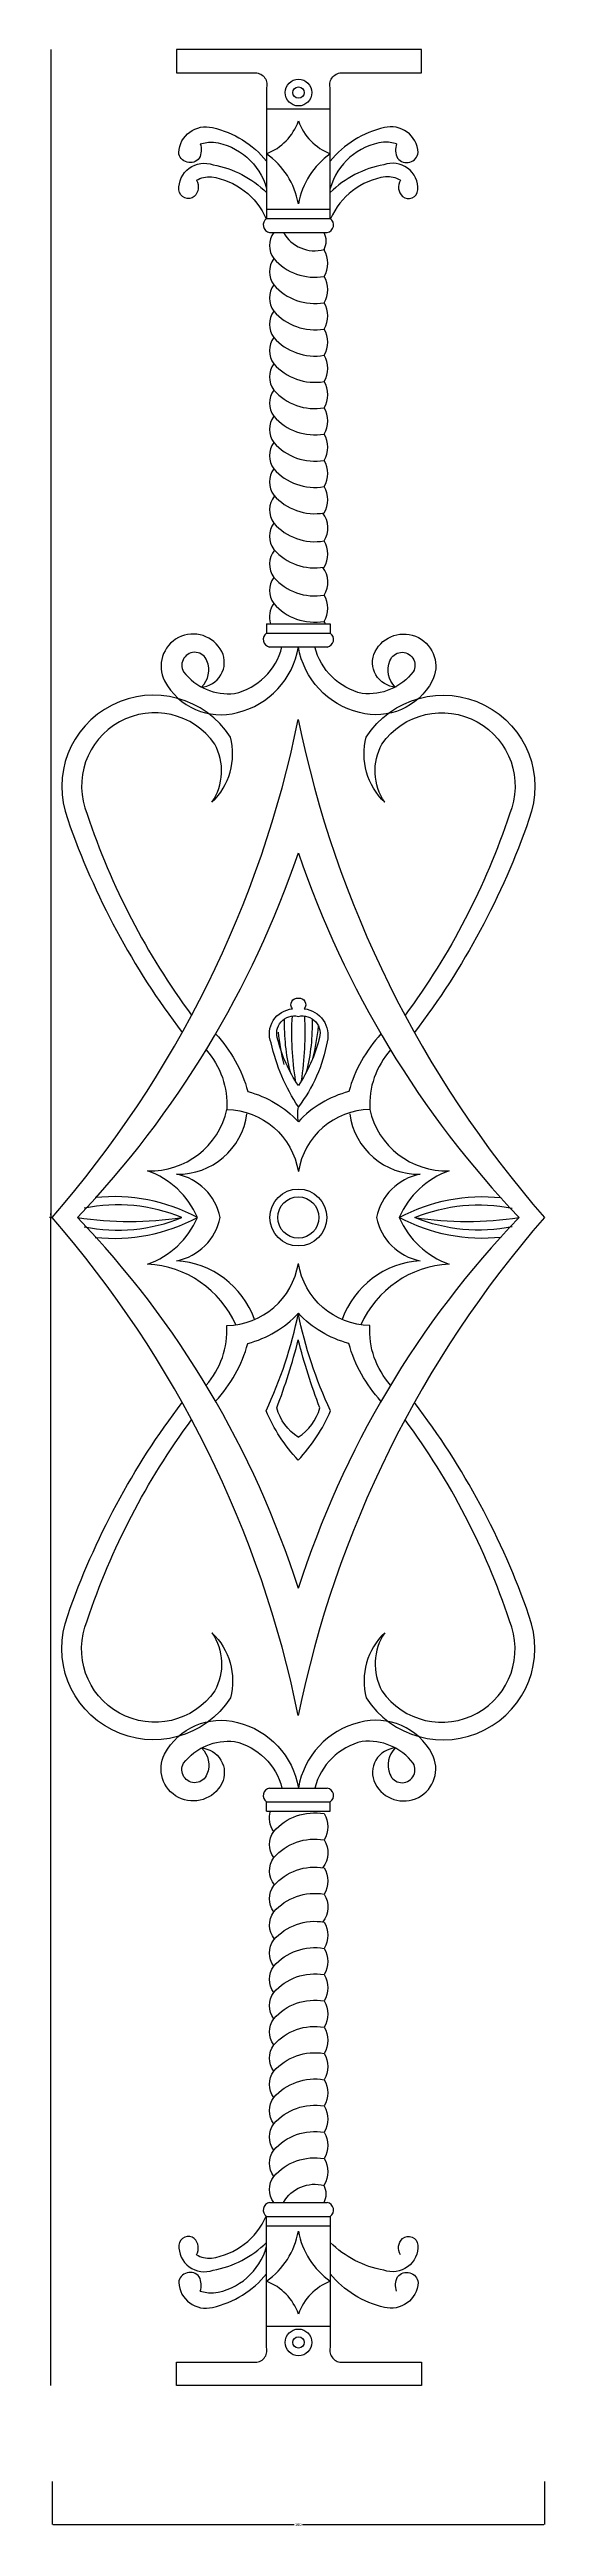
# Model space of a CAD drawing. Header units: metres. Extents: x 885 to 1063, y 1325 to 2216.
import ezdxf

# ---------------------------------------------------------------- set-up
doc = ezdxf.new("R2010")
doc.units = ezdxf.units.M
for name, color, linetype in [('3', 3, 'Continuous'), ('4', 4, 'Continuous'), ('7', 7, 'Continuous')]:
    doc.layers.add(name, color=color, linetype=linetype)
doc.dimstyles.get("Standard").update_dxf_attribs({"dimtxt": 2.5, "dimasz": 2.5, "dimexe": 1.25, "dimexo": 0.625, "dimtad": 1, "dimcen": 2.5, "dimazin": 3, "dimtfac": 1, "dimtmove": 0, "dimatfit": 3})

# ---------------------------------------------------------------- blocks, each defined once
blk = doc.blocks.new('*D1')
for p, q in [((885.91, 2216.41), (885.91, 1796.3)), ((885.66, 1796.3), (885.41, 1796.3)), ((885.91, 1376.19), (885.91, 1796.3)), ((885.91, 1796.3), (885.91, 1796.3)), ((886.16, 1796.3), (886.41, 1796.3))]:
    blk.add_line(p, q)
at = {"layer": 'Defpoints'}
for p in [(885.91, 2216.41), (885.91, 1796.3), (885.91, 1376.19)]:
    blk.add_point(p, dxfattribs=at)
at = {"layer": '3', "insert": (885.91, 1797.425), "char_height": 1, "attachment_point": 5}
blk.add_mtext('0', dxfattribs=at)
blk = doc.blocks.new('*D2')
for p, q in [((886.33, 1341.63), (886.33, 1326.14)), ((1063.44, 1341.63), (1063.44, 1326.14)), ((886.58, 1326.14), (973.385, 1326.14)), ((976.385, 1326.14), (1063.19, 1326.14))]:
    blk.add_line(p, q)
at = {"layer": 'Defpoints'}
for p in [(886.33, 1341.63), (1063.44, 1341.63), (886.33, 1326.14)]:
    blk.add_point(p, dxfattribs=at)
at = {"layer": '3', "insert": (974.885, 1326.14), "char_height": 1, "attachment_point": 5}
blk.add_mtext('180', dxfattribs=at)

msp = doc.modelspace()

# ---------------------------------------------------------------- linework, layer by layer
at = {"layer": '3'}
msp.add_lwpolyline([(974.91, 1843.83, -0.09), (967.55, 1860.25, -0.61), (974.91, 1868.64, -0.61), (982.27, 1860.25, -0.09)], format="xyb", close=True, dxfattribs=at)
for points in [[(974.88, 1717.27, -0.18), (967.13, 1727.81, 0.03), (974.88, 1752.32, 0.04)], [(974.88, 1717.27, 0.18), (982.64, 1727.81, -0.03), (974.88, 1752.32, -0.04)]]:
    msp.add_lwpolyline(points, format="xyb", dxfattribs=at)
for centre, radius in [((974.97, 2200.93), 2.03), ((974.91, 1796.3), 7.41), ((974.97, 1391.68), 2.03)]:
    msp.add_circle(centre, radius, dxfattribs=at)
for centre, radius, start, end in [((1040.07, 1869.81), 72.74, 185.38, 194.7), ((1038.78, 1865.54), 68.95, 178.17, 194.13), ((1082.7, 1862.71), 110.24, 176.84, 188.99), ((867.12, 1862.71), 110.24, 351.01, 3.16), ((911.03, 1865.54), 68.95, 345.87, 1.83), ((909.75, 1871.91), 72.74, 345.3, 354.62), ((914.21, 1919.33), 124.45, 261.33, 278.67), ((1035.55, 1919.33), 124.45, 261.33, 278.67)]:
    msp.add_arc(centre, radius, start, end, dxfattribs=at)
at = {"layer": '4'}
for p, q in [((963.49, 2195.09), (986.38, 2195.09)), ((963.49, 2159.01), (986.38, 2159.01)), ((963.49, 2155.61), (986.38, 2155.61)), ((964.54, 2150.64), (985.33, 2150.64)), ((963.49, 2009.89), (963.49, 2006.48)), ((963.49, 2009.89), (986.38, 2009.89)), ((986.38, 2009.89), (986.38, 2006.48)), ((964.54, 2001.51), (985.33, 2001.51)), ((963.49, 1582.72), (963.49, 1586.13)), ((964.54, 1591.1), (985.33, 1591.1)), ((986.38, 1582.72), (986.38, 1586.13)), ((963.49, 1582.72), (986.38, 1582.72)), ((964.54, 1441.97), (985.33, 1441.97)), ((963.49, 1433.59), (986.38, 1433.59)), ((963.49, 1397.52), (986.38, 1397.52))]:
    msp.add_line(p, q, dxfattribs=at)
for points in [[(986.38, 2155.61), (986.38, 2202.76, -0.52), (990.91, 2208.01), (1019.16, 2208.01), (1019.16, 2216.41), (931.09, 2216.41), (931.09, 2208.01), (958.96, 2208.01, -0.52), (963.49, 2202.76), (963.49, 2155.61)], [(939.6, 2182.49, -0.21), (939.26, 2177.36, -0.68), (931.86, 2179.42, -0.47), (944.02, 2188.31, -0.17), (963.49, 2176.22)], [(939.6, 2182.49, -0.07), (944.35, 2183.13, -0.3), (963.49, 2166.47)], [(1010.27, 2182.49, 0.21), (1010.62, 2177.36, 0.68), (1018.01, 2179.42, 0.47), (1005.85, 2188.31, 0.17), (986.38, 2176.22)], [(1010.27, 2182.49, 0.07), (1005.52, 2183.13, 0.3), (986.38, 2166.47)], [(938.24, 2169.38, -0.35), (937.49, 2163.58, -0.6), (931.95, 2165.89, -0.54), (944.23, 2174.96, -0.15), (963.49, 2164.97)], [(1011.63, 2169.38, 0.35), (1012.38, 2163.58, 0.6), (1017.92, 2165.89, 0.54), (1005.64, 2174.96, 0.15), (986.38, 2164.97)], [(938.24, 2169.38, -0.14), (943.63, 2170.64, -0.26), (963.34, 2155.5, -0.3)], [(1011.63, 2169.38, 0.14), (1006.24, 2170.64, 0.26), (986.53, 2155.5, 0.3)], [(939.83, 1987.1, 0.54), (947.38, 1999.88, 1), (926.8, 1989.29, 0.35), (953, 1977.92, 0.3), (974.94, 2001.51, 0.22)], [(1010.04, 1987.1, -0.54), (1002.49, 1999.88, -1), (1023.07, 1989.29, -0.35), (996.88, 1977.92, -0.3), (974.94, 2001.51, -0.22)], [(940.13, 1987.12, 0.31), (942.01, 1996.53, 1.1), (933.65, 1992.59, 0.26), (952, 1984.76, 0.28), (969.01, 2001.51, 0.28)], [(1009.74, 1987.12, -0.31), (1007.86, 1996.53, -1.1), (1016.22, 1992.59, -0.26), (997.87, 1984.76, -0.28), (980.86, 2001.51, -0.28)], [(943.84, 1945.66, 0.27), (950.51, 1969.1, 0.9), (891.96, 1939.46, 0.08), (933.15, 1862.89, 0.08)], [(943.84, 1945.66, 0.28), (944.83, 1966.6, 0.9), (899, 1941.33, 0.08), (936.52, 1869.05, 0.08)], [(1005.98, 1945.66, -0.27), (999.3, 1969.1, -0.9), (1057.85, 1939.46, -0.08), (1016.66, 1862.89, -0.08)], [(1005.98, 1945.66, -0.28), (1004.98, 1966.6, -0.9), (1050.81, 1941.33, -0.08), (1013.3, 1869.05, -0.08)], [(941.7, 1856.59, -0.2), (949.19, 1835.21, -0.36), (974.91, 1812.84)], [(1008.08, 1856.56, 0.2), (1000.62, 1835.21, 0.36), (974.91, 1812.84)], [(901.87, 1789.16, 0.15), (938.58, 1796.3, 0.15), (901.87, 1803.45, 0.15)], [(1047.89, 1789.16, -0.15), (1011.19, 1796.3, -0.15), (1047.89, 1803.45, -0.15)], [(941.7, 1736.01, 0.2), (949.19, 1757.4, 0.36), (974.91, 1779.76)], [(1008.08, 1736.04, -0.2), (1000.62, 1757.4, -0.36), (974.91, 1779.76)], [(943.84, 1646.94, -0.27), (950.51, 1623.51, -0.9), (891.96, 1653.15, -0.08), (933.15, 1729.72, -0.08)], [(1005.98, 1646.94, 0.27), (999.3, 1623.51, 0.9), (1057.85, 1653.15, 0.08), (1016.66, 1729.72, 0.08)], [(943.84, 1646.94, -0.28), (944.83, 1626.01, -0.9), (899, 1651.27, -0.08), (936.52, 1723.55, -0.08)], [(1005.98, 1646.94, 0.28), (1004.98, 1626.01, 0.9), (1050.81, 1651.27, 0.08), (1013.3, 1723.55, 0.08)], [(939.83, 1605.5, -0.54), (947.38, 1592.72, -1), (926.8, 1603.32, -0.35), (953, 1614.69, -0.3), (974.94, 1591.1, -0.22)], [(1010.04, 1605.5, 0.54), (1002.49, 1592.72, 1), (1023.07, 1603.32, 0.35), (996.88, 1614.69, 0.3), (974.94, 1591.1, 0.22)], [(940.13, 1605.49, -0.31), (942.01, 1596.08, -1.1), (933.65, 1600.01, -0.26), (952, 1607.85, -0.28), (969.01, 1591.1, -0.28)], [(1009.74, 1605.49, 0.31), (1007.86, 1596.08, 1.1), (1016.22, 1600.01, 0.26), (997.87, 1607.85, 0.28), (980.86, 1591.1, 0.28)], [(986.38, 1437), (986.38, 1389.84, 0.52), (990.91, 1384.59), (1019.16, 1384.59), (1019.16, 1376.19), (931.09, 1376.19), (931.09, 1384.59), (958.96, 1384.59, 0.52), (963.49, 1389.84), (963.49, 1437)], [(938.24, 1423.22, 0.14), (943.63, 1421.97, 0.26), (963.34, 1437.11, 0.3)], [(938.24, 1423.22, 0.35), (937.49, 1429.02, 0.6), (931.95, 1426.72, 0.54), (944.23, 1417.65, 0.15), (963.49, 1427.64)], [(939.6, 1410.11, 0.07), (944.35, 1409.47, 0.3), (963.49, 1426.14)], [(1011.63, 1423.22, -0.35), (1012.38, 1429.02, -0.6), (1017.92, 1426.72, -0.54), (1005.64, 1417.65, -0.15), (986.38, 1427.64)], [(939.6, 1410.11, 0.21), (939.26, 1415.25, 0.68), (931.86, 1413.19, 0.47), (944.02, 1404.29, 0.17), (963.49, 1416.39)], [(1010.27, 1410.11, -0.21), (1010.62, 1415.25, -0.68), (1018.01, 1413.19, -0.47), (1005.85, 1404.29, -0.17), (986.38, 1416.39)]]:
    msp.add_lwpolyline(points, format="xyb", dxfattribs=at)
for centre, radius, start, end in [((956.54, 2197.14), 19.48, 290.8, 340.74), ((993.33, 2197.14), 19.48, 199.26, 249.2), ((947.05, 2155.81), 28.35, 10.42, 54.63), ((1002.82, 2155.81), 28.35, 125.37, 169.58), ((965, 2153.33), 2.73, 123.46, 260.39), ((984.87, 2153.33), 2.73, 279.61, 56.54), ((965, 2004.2), 2.73, 123.46, 260.39), ((984.87, 2004.2), 2.73, 279.61, 56.54), ((590.68, 2053.94), 392.15, 318.93, 348.46), ((1359.08, 2053.94), 392.15, 191.54, 221.07), ((636.54, 2042.81), 357.5, 316.41, 341.17), ((1312.54, 2042.28), 356.63, 198.79, 223.61), ((985.91, 1833.45), 11.35, 166.6, 193.4), ((921.77, 1841.16), 28.06, 267.83, 347.75), ((1028.04, 1841.16), 28.06, 192.25, 272.17), ((910.16, 1784), 30.97, 23.41, 70.09), ((1039.65, 1784), 30.97, 109.91, 156.59), ((590.68, 1538.67), 392.15, 11.54, 41.07), ((647.89, 1558.57), 343.23, 17.68, 43.84), ((910.16, 1808.61), 30.97, 289.91, 336.59), ((1359.08, 1538.67), 392.15, 138.93, 168.46), ((1301.26, 1559.04), 342.46, 136.15, 162.36), ((1039.65, 1808.61), 30.97, 203.41, 250.09), ((918.84, 1742.81), 36.73, 23.9, 87.09), ((1030.97, 1742.81), 36.73, 92.91, 156.1), ((965, 1588.4), 2.73, 99.61, 236.54), ((984.87, 1588.4), 2.73, 303.46, 80.39), ((965, 1439.28), 2.73, 99.61, 236.54), ((984.87, 1439.28), 2.73, 303.46, 80.39), ((947.05, 1436.8), 28.35, 305.37, 349.58), ((1002.82, 1436.8), 28.35, 190.42, 234.63), ((956.54, 1395.47), 19.48, 19.26, 69.2), ((993.33, 1395.47), 19.48, 110.8, 160.74)]:
    msp.add_arc(centre, radius, start, end, dxfattribs=at)
at = {"layer": '7'}
for p, q in [((984.15, 2144.45), (984.15, 2144.24)), ((963.49, 2006.48), (986.38, 2006.48)), ((963.49, 1586.13), (986.38, 1586.13)), ((984.15, 1448.15), (984.15, 1448.37)), ((963.49, 1437), (986.38, 1437))]:
    msp.add_line(p, q, dxfattribs=at)
for points in [[(966.06, 2150.64, 0.32), (966.06, 2141.19, 0.26), (984.15, 2134.79, 0.29), (984.15, 2144.24)], [(969.54, 2150.6, 0.34), (984.15, 2144.45)], [(966.06, 2141.19, 0.32), (966.06, 2131.74, 0.26), (984.15, 2125.34, 0.29), (984.15, 2134.79)], [(966.06, 2131.74, 0.32), (966.06, 2122.29, 0.26), (984.15, 2115.89, 0.29), (984.15, 2125.34)], [(966.06, 2122.29, 0.32), (966.06, 2112.84, 0.26), (984.15, 2106.44, 0.29), (984.15, 2115.89)], [(966.06, 2112.84, 0.32), (966.06, 2103.39, 0.26), (984.15, 2096.99, 0.29), (984.15, 2106.44)], [(966.06, 2103.39, 0.32), (966.06, 2093.94, 0.26), (984.15, 2087.54, 0.29), (984.15, 2096.99)], [(966.06, 2093.94, 0.32), (966.06, 2084.49, 0.26), (984.15, 2078.09, 0.29), (984.15, 2087.54)], [(966.06, 2084.49, 0.32), (966.06, 2075.04, 0.26), (984.15, 2068.64, 0.29), (984.15, 2078.09)], [(966.06, 2075.04, 0.32), (966.06, 2065.59, 0.26), (984.15, 2059.19, 0.29), (984.15, 2068.64)], [(966.06, 2065.59, 0.32), (966.06, 2056.14, 0.26), (984.15, 2049.74, 0.29), (984.15, 2059.19)], [(966.31, 2055.86, 0.33), (966.06, 2046.07, 0.26), (984.15, 2039.67, 0.31), (983.77, 2049.68)], [(966.06, 2046.07, 0.32), (966.06, 2036.62, 0.26), (984.15, 2030.22, 0.29), (984.15, 2039.67)], [(966.31, 2036.34, 0.33), (966.06, 2026.56, 0.26), (984.15, 2020.16, 0.31), (983.77, 2030.16)], [(966.06, 2026.56, 0.32), (966.06, 2017.11, 0.26), (984.15, 2010.71, 0.29), (984.15, 2020.16)], [(966.06, 2017.11, 0.24), (964.94, 2009.89, 0.24)], [(984.62, 2009.89, 0.03), (984.15, 2010.71)], [(945.14, 1862.35, -0.12), (956.74, 1841.62, -0.14), (974.91, 1830.74)], [(1004.64, 1862.32, 0.12), (993.07, 1841.62, 0.14), (974.91, 1830.74)], [(897.92, 1792.98, 0.15), (932.97, 1796.3, 0.15), (897.92, 1799.63, 0.12)], [(1051.85, 1792.98, -0.15), (1016.79, 1796.3, -0.15), (1051.85, 1799.63, -0.12)], [(945.14, 1730.26, 0.12), (956.74, 1750.99, 0.14), (974.91, 1761.87)], [(974.88, 1709.05, -0.09), (963.28, 1726.79, 0.06), (974.91, 1761.87, 0.07)], [(974.88, 1709.05, 0.09), (986.49, 1726.79, -0.06), (974.86, 1761.87, -0.07)], [(1004.64, 1730.28, -0.12), (993.07, 1750.99, -0.14), (974.91, 1761.87)], [(966.06, 1575.5, -0.24), (964.94, 1582.72, -0.24)], [(966.06, 1566.05, -0.32), (966.06, 1575.5, -0.26), (984.15, 1581.9, -0.29), (984.15, 1572.45)], [(966.31, 1556.27, -0.33), (966.06, 1566.05, -0.26), (984.15, 1572.45, -0.31), (983.77, 1562.45)], [(966.06, 1546.54, -0.32), (966.06, 1555.99, -0.26), (984.15, 1562.38, -0.29), (984.15, 1552.93)], [(966.31, 1536.75, -0.33), (966.06, 1546.54, -0.26), (984.15, 1552.93, -0.31), (983.77, 1542.93)], [(966.06, 1527.02, -0.32), (966.06, 1536.47, -0.26), (984.15, 1542.87, -0.29), (984.15, 1533.42)], [(966.06, 1517.57, -0.32), (966.06, 1527.02, -0.26), (984.15, 1533.42, -0.29), (984.15, 1523.97)], [(966.06, 1508.12, -0.32), (966.06, 1517.57, -0.26), (984.15, 1523.97, -0.29), (984.15, 1514.52)], [(966.06, 1498.67, -0.32), (966.06, 1508.12, -0.26), (984.15, 1514.52, -0.29), (984.15, 1505.07)], [(966.06, 1489.22, -0.32), (966.06, 1498.67, -0.26), (984.15, 1505.07, -0.29), (984.15, 1495.62)], [(966.06, 1479.77, -0.32), (966.06, 1489.22, -0.26), (984.15, 1495.62, -0.29), (984.15, 1486.17)], [(966.06, 1470.32, -0.32), (966.06, 1479.77, -0.26), (984.15, 1486.17, -0.29), (984.15, 1476.72)], [(966.06, 1460.87, -0.32), (966.06, 1470.32, -0.26), (984.15, 1476.72, -0.29), (984.15, 1467.27)], [(966.06, 1451.42, -0.32), (966.06, 1460.87, -0.26), (984.15, 1467.27, -0.29), (984.15, 1457.82)], [(966.06, 1441.97, -0.32), (966.06, 1451.42, -0.26), (984.15, 1457.82, -0.29), (984.15, 1448.37)], [(969.54, 1442.01, -0.34), (984.15, 1448.15)]]:
    msp.add_lwpolyline(points, format="xyb", dxfattribs=at)
msp.add_lwpolyline([(974.91, 1836.08, -0.09), (965.1, 1859.09, -0.5), (972.79, 1871.36, -0.68), (974.91, 1875.25, -0.68), (977.02, 1871.36, -0.46), (985.25, 1859.5, -0.12)], format="xyb", close=True, dxfattribs=at)
for centre, radius in [((974.97, 2200.93), 4.81), ((974.91, 1796.3), 10.24), ((974.97, 1391.68), 4.81)]:
    msp.add_circle(centre, radius, dxfattribs=at)
for centre, radius, start, end in [((978.36, 2147.54), 6.56, 331.89, 28.11), ((931.66, 1836.86), 24.98, 268.74, 352.48), ((1018.15, 1836.86), 24.98, 187.52, 271.26), ((927.22, 1792.28), 19.99, 11.6, 78.76), ((1022.59, 1792.28), 19.99, 101.24, 168.4), ((927.22, 1800.32), 19.99, 281.24, 348.4), ((1022.59, 1800.32), 19.99, 191.6, 258.76), ((929.17, 1748.96), 31.82, 19.59, 86.49), ((1020.64, 1748.96), 31.82, 93.51, 160.41), ((978.36, 1445.06), 6.56, 331.89, 28.11)]:
    msp.add_arc(centre, radius, start, end, dxfattribs=at)

# ---------------------------------------------------------------- dimensions: what is measured, and where the dimension line sits
at = {"layer": '3'}
dim = msp.add_linear_dim(base=(885.91, 1796.3), p1=(885.91, 2216.41), p2=(885.91, 1376.19), dimstyle='Standard', dxfattribs=at)
dim.commit()
dim.dimension.update_dxf_attribs({"geometry": '*D1', "text_midpoint": (885.91, 1797.425)})
dim = msp.add_linear_dim(base=(886.33, 1326.14), p1=(886.33, 1341.63), p2=(1063.44, 1341.63), text='180', dimstyle='Standard', dxfattribs=at)
dim.commit()
dim.dimension.update_dxf_attribs({"geometry": '*D2', "text_midpoint": (974.885, 1326.14)})

doc.saveas('drawing.dxf')
